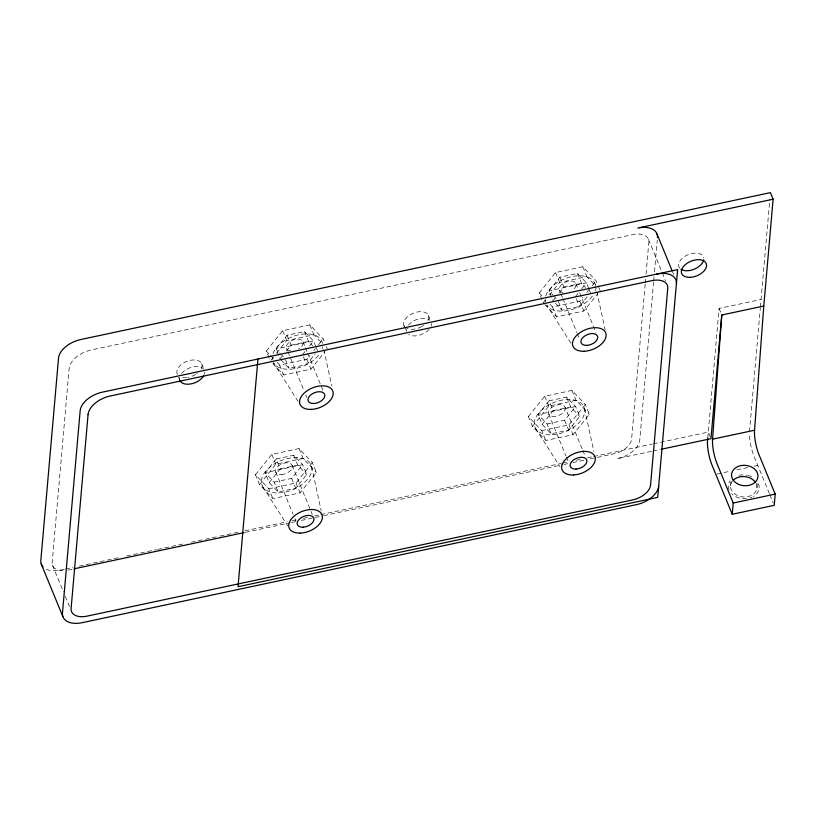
<?xml version="1.0" encoding="UTF-8"?>
<svg xmlns="http://www.w3.org/2000/svg" width="816" height="816" viewBox="0 0 816 816"><rect width="100%" height="100%" fill="white"/><g stroke="black" fill="none" stroke-linecap="round" stroke-linejoin="round"><path stroke-width="0.61" stroke-dasharray="4.08 3.06" d="M645.16 284.141L631.615 439.039A17.677 10.486 -22.3 0 1 613.836 453.859L588.938 459.163M645.272 282.877L645.609 279.062M646.058 273.982L648.832 242.24A17.677 10.486 -22.3 0 0 633.022 234.58L91.372 349.942A22.093 13.107 -22.3 0 0 69.146 368.465L52.173 562.448A17.677 10.486 -22.3 0 0 63.668 570.659M653.596 281.928L639.764 440.059A22.093 13.107 -22.3 0 1 619.375 458.143L617.539 458.592M653.708 280.663L654.044 276.859M654.483 271.799L657.257 240.179M707.737 438.141L719.08 308.417L761.073 299.472M730.544 485.755L730.983 480.757M749.506 431.603L760.298 308.285M760.41 307.02L769.865 198.92M756.973 487.815L757.411 482.817M269.005 357.632L266.302 351.053L282.632 330.694L309.876 324.89L323.197 338.936L324.554 342.22M315.751 346.484L313.497 340.996L304.531 331.551L286.997 335.284L276.002 348.983L280.051 358.856L283.193 354.94M273.472 357.041L270.361 360.917L269.453 358.724M276.583 353.165L286.691 340.558L313.925 334.764L322.259 343.536M286.334 351.023L291.047 345.148L308.591 341.414L312.63 345.678M302.501 354.705L306.428 349.809M309.57 345.892L313.497 340.996L276.002 348.983L280.072 353.287M277.124 362.457L279.623 365.089L306.867 359.295L309.978 355.409M313.864 350.564L315.415 348.626M318.526 344.75L323.197 338.936M280.867 359.713L289.027 368.302L306.561 364.568L315.2 353.797M272.86 363.548L283.682 374.962L310.916 369.158L324.921 351.706M255.479 474.749L271.82 454.39L299.054 448.586L312.375 462.621L316.435 472.495L300.094 492.844L272.86 498.647L259.539 484.612L255.479 474.749L268.811 488.784L272.86 498.647M276.175 458.98L265.18 472.678L269.239 482.542L278.205 491.997L295.739 488.254L306.734 474.555L302.685 464.692L293.709 455.236L276.175 458.98L280.225 468.843L269.239 482.542M259.539 484.612L275.869 464.253L303.113 458.449L316.435 472.495M274.145 482.123L291.689 478.39L302.685 464.692L265.18 472.678L274.145 482.123L278.205 491.997M268.811 488.784L296.045 482.98L312.375 462.621M545.618 299.88L543.283 302.787L539.223 292.924L555.563 272.564L582.797 266.761L596.119 280.806L598.373 286.283M588.683 288.354L586.429 282.866L577.453 273.421L559.919 277.154L548.923 290.853L552.973 300.727L555.329 297.789M549.505 295.035L559.613 282.428L586.857 276.634L595.18 285.406M559.256 292.893L563.968 287.018L581.512 283.285L585.562 287.548M575.433 296.575L578.575 292.658M581.716 288.742L586.429 282.866L548.923 290.853L552.993 295.157M550.055 304.327L552.554 306.959L579.788 301.165L582.899 297.279M586.786 292.434L589.121 289.527M592.232 285.651L596.119 280.806M555.421 303.297L561.949 310.172L579.482 306.439L588.122 295.667M544.945 304.541L556.604 316.832L583.838 311.029L597.842 293.576M528.401 416.588L544.741 396.229L571.975 390.425L585.296 404.471L589.356 414.334L573.026 434.693L545.782 440.497L532.46 426.452L528.401 416.588L541.732 430.624L545.782 440.497M549.097 400.819L538.101 414.528L542.161 424.391L551.126 433.837L568.67 430.103L579.666 416.405L575.606 406.531L566.63 397.086L549.097 400.819L553.156 410.683L542.161 424.391M532.46 426.452L548.791 406.093L576.035 400.299L589.356 414.334M547.067 423.973L564.611 420.24L575.606 406.531L538.101 414.528L547.067 423.973L551.126 433.837M541.732 430.624L568.966 424.83L585.296 404.471M553.156 410.683L570.69 406.949L579.666 416.405M280.225 468.843L297.769 465.11L306.734 474.555M64.331 569.262L60.588 570.058A22.093 13.107 -22.3 0 1 44.951 568.466M65.576 568.997L73.042 567.406M79.274 566.08L120.38 557.328M126.602 556.002L156.499 549.637M157.743 549.372L182.651 544.058M191.372 542.201L218.77 536.367M220.014 536.102L239.945 531.859M244.933 530.798L287.273 521.781M292.261 520.72L295.994 519.925M303.47 518.333L308.448 517.273M314.68 515.947L319.658 514.876M320.902 514.61L561.286 463.417M562.53 463.151L568.762 461.825M576.239 460.234L582.461 458.908M587.449 457.847L592.426 456.787M593.671 456.521L652.208 444.047M653.453 443.782L708.257 432.113L710.96 438.692M67.983 570.119L73.981 568.844M245.361 532.338L290.18 522.791M291.424 522.526L296.402 521.465M301.379 520.404L313.834 517.762M315.078 517.497L322.544 515.906M323.789 515.641L562.795 464.732M564.04 464.467L567.773 463.672M572.75 462.611L583.96 460.224M717.019 474.025L730.606 471.138M736.787 469.822L749.129 467.191M754.076 466.14L757.778 465.344M619.375 458.143L651.556 451.309M652.79 451.044L660.215 449.473M553.809 296.014L556.257 298.585M539.223 292.924L542.558 296.432M280.888 354.144L283.336 356.714M266.302 351.053L269.637 354.562M270.463 355.439L273.799 358.948M570.884 343.118L546.761 305.204A26.51 15.728 -22.3 0 0 569.558 310.162A26.51 15.728 -22.3 0 0 593.365 294.474M535.714 428.553L559.898 466.568M298.044 401.36L273.503 362.804A26.51 15.728 -22.3 0 0 295.647 368.506A26.51 15.728 -22.3 0 0 320.015 353.297M263.017 487.03L287.803 525.994M719.08 308.417L721.334 313.895M769.386 493.578L753.933 456.001A17.677 4.172 78 0 1 749.425 433.755M769.865 494.751L773.252 502.982M672.69 272.146L673.639 274.441M648.516 239.455L661.766 271.687M662.235 272.84L665.55 280.898M598.822 287.385L600.178 290.669M582.797 266.761L586.857 276.634M589.132 289.445L590.478 292.74M577.453 273.421L581.512 283.285M575.81 283.427L577.738 288.099M579.656 292.781L596.006 332.54M579.788 301.165L583.838 311.029M576.331 298.768L579.482 306.439M559.919 277.154L563.968 287.018M555.563 272.564L559.613 282.428M559.531 290.302L560.5 292.638M560.98 293.811L562.418 297.32M562.897 298.483L576.841 332.398M577.32 333.571L579.248 338.242M558.338 301.4L561.949 310.172M552.554 306.959L556.604 316.832M571.975 390.425L576.035 400.299M566.63 397.086L570.69 406.949M565.039 407.255A8.833 5.243 -22.3 0 1 554.411 416.446A8.833 5.243 -22.3 0 1 551.096 407.99A8.833 5.243 -22.3 0 1 565.039 407.255L582.349 449.341M582.828 450.514L585.235 456.358M568.966 424.83L573.026 434.693M564.611 420.24L568.67 430.103M544.741 396.229L548.791 406.093M548.658 413.875L565.967 455.971M566.447 457.144L568.854 462.988M428.4 315.353L430.205 319.729M403.981 325.666L406.684 332.245M326.349 346.606L327.257 348.799M309.876 324.89L313.925 334.764M316.21 347.575L317.557 350.87M304.531 331.551L308.591 341.414M302.96 341.741L304.888 346.423M305.368 347.596L307.295 352.267M307.775 353.44L323.156 390.854M306.867 359.295L310.916 369.158M303.409 356.898L306.561 364.568M286.997 335.284L291.047 345.148M282.632 330.694L286.691 340.558M286.538 348.238L287.497 350.584M287.977 351.747L303.838 390.334M305.765 395.015L306.724 397.351M285.416 359.53L289.027 368.302M279.623 365.089L283.682 374.962M299.054 448.586L303.113 458.449M293.709 455.236L297.769 465.11M292.067 465.253L312.253 514.366M296.045 482.98L300.094 492.844M291.689 478.39L295.739 488.254M271.82 454.39L275.869 464.253M275.788 472.127L293.097 514.223M295.015 518.905L295.984 521.24M201.664 363.64L204.367 370.219M178.602 377.247L179.948 380.531M52.489 565.243L63.373 591.712M65.27 596.323L69.533 606.676M323.85 349.523L331.786 386.09M595.323 284.682L605.146 329.97M584.593 408.785L593.854 451.513M311.579 466.517L321.137 510.581M758.452 483.653A15.463 11.893 5 0 1 753.229 496.536M752.128 497.097A15.463 11.893 5 0 1 750.363 497.791M746.528 498.607A15.463 11.893 5 0 1 731.564 493.66M729.065 489.916A15.463 11.893 5 0 1 730.024 480.859M739.021 475.279A15.463 11.893 5 0 1 747.007 475.249M747.986 475.473A15.463 11.893 5 0 1 753.086 477.625M756.126 483.592A13.25 10.2 5 0 1 742.682 496.924A13.25 10.2 5 0 1 732.319 481.246M431.501 323.534A13.25 7.864 -22.3 0 1 431.062 326.216M429.063 329.429A13.25 7.864 -22.3 0 1 408.643 334.478M406.419 331.459A13.25 7.864 -22.3 0 1 406.358 329.317M408.357 325.186A13.25 7.864 -22.3 0 1 429.859 320.239M273.034 353.542A26.51 15.728 -22.3 0 1 299.258 334.631A26.51 15.728 -22.3 0 1 322.534 343.424M322.565 346.871A26.51 15.728 -22.3 0 1 322.177 348.677M272.371 359.713A26.51 15.728 -22.3 0 1 272.218 358.03M290.598 350.829A8.833 5.243 -22.3 0 1 287.997 343.403A8.833 5.243 -22.3 0 1 300.553 339.548A8.833 5.243 -22.3 0 1 300.084 347.912M299.737 348.177A8.833 5.243 -22.3 0 1 298.615 348.911M545.72 296.106A26.51 15.728 -22.3 0 1 571.853 276.573A26.51 15.728 -22.3 0 1 595.486 285.498M595.456 288.966A26.51 15.728 -22.3 0 1 595.027 290.782M545.425 302.195A26.51 15.728 -22.3 0 1 545.139 299.686M563.05 292.628A8.833 5.243 -22.3 0 1 561.459 284.713A8.833 5.243 -22.3 0 1 574.24 281.775A8.833 5.243 -22.3 0 1 571.832 290.608M679.657 268.148A13.25 7.864 -22.3 0 1 688.021 254.735A13.25 7.864 -22.3 0 1 703.769 257.958M404.389 326.39A13.25 7.864 -22.3 0 1 416.925 312.069A13.25 7.864 -22.3 0 1 427.4 321.484M423.545 325.37A13.25 7.864 -22.3 0 1 422.433 326.114M421.852 326.471A13.25 7.864 -22.3 0 1 406.766 328.369M177.429 374.33A13.25 7.864 -22.3 0 1 190.189 360.366A13.25 7.864 -22.3 0 1 200.95 369.322M197.339 373.269A13.25 7.864 -22.3 0 1 196.809 373.667M195.697 374.411A13.25 7.864 -22.3 0 1 188.057 377.359M186.752 377.553A13.25 7.864 -22.3 0 1 181.458 377.196M204.775 372.259A13.25 7.864 -22.3 0 1 204.326 374.503M179.602 379.348A13.25 7.864 -22.3 0 1 179.622 377.614M181.621 373.483A13.25 7.864 -22.3 0 1 193.229 366.874A13.25 7.864 -22.3 0 1 203.714 369.158M552.238 434.795A26.51 15.728 -22.3 0 0 584.134 407.204A26.51 15.728 -22.3 0 0 542.293 409.418A26.51 15.728 -22.3 0 0 552.238 434.795M278.684 492.956A26.51 15.728 -22.3 0 0 311.345 465.722A26.51 15.728 -22.3 0 0 269.861 467.14A26.51 15.728 -22.3 0 0 278.684 492.956M281.275 474.586A8.833 5.243 -22.3 0 0 292.169 465.508A8.833 5.243 -22.3 0 0 278.338 465.977A8.833 5.243 -22.3 0 0 281.275 474.586"/><path stroke-width="1.22" d="M763.776 306.051L754.555 430.226A17.677 4.172 78 0 0 758.972 454.624L775.2 494.088L774.221 505.339L732.227 514.274L733.217 503.033L716.989 463.57A17.677 4.172 78 0 1 712.562 439.171L721.783 314.996L763.776 306.051L773.119 199.216L770.416 192.637L80.764 339.527A22.093 13.107 -22.3 0 0 58.538 358.061L40.831 560.47A22.093 13.107 -22.3 0 0 43.024 566.906M257.948 359.02L238.027 586.735L657.706 497.352L677.637 269.627L102.398 392.149A22.093 13.107 -22.3 0 0 80.172 410.672L62.465 613.091A22.093 13.107 -22.3 0 0 82.222 622.679L636.47 504.635A22.093 13.107 -22.3 0 0 658.696 486.101M707.737 438.141L707.523 440.548A17.677 4.172 78 0 0 711.95 464.947L732.227 514.274M721.783 314.996L710.96 438.692L661.46 449.208M637.714 228.062L773.119 199.216M73.981 568.844L244.117 532.603M712.562 439.171L754.555 430.226M733.217 503.033L775.2 494.088M657.074 234.161L672.221 270.994M41.228 563.958L62.852 616.58M733.074 480.379A13.25 10.2 5 0 1 755.565 482.593M203.653 375.89A13.25 7.864 -22.3 0 1 191.097 383.877A13.25 7.864 -22.3 0 1 179.948 380.531M639.53 227.725A22.093 13.107 -22.3 0 1 657.472 237.65M656.635 274.105A22.093 13.107 -22.3 0 1 676.403 283.682M703.759 259.692A13.25 7.864 -22.3 0 1 694.406 269.127A13.25 7.864 -22.3 0 1 680.962 269.321M88.077 414.508L71.104 608.491A17.677 10.486 -22.3 0 0 86.914 616.162L632.767 499.902A17.677 10.486 -22.3 0 0 650.546 485.081L667.763 288.283A17.677 10.486 -22.3 0 0 651.943 280.622L110.303 395.984A22.093 13.107 -22.3 0 0 88.077 414.508M736.94 483.511A13.25 10.2 5 0 0 757.901 477.105A13.25 10.2 5 0 0 739.388 466.007A13.25 10.2 5 0 0 736.94 483.511M313.834 403.502A8.833 5.243 -22.3 0 0 324.595 394.363A8.833 5.243 -22.3 0 0 310.712 394.964A8.833 5.243 -22.3 0 0 313.834 403.502M586.765 345.372A8.833 5.243 -22.3 0 0 597.526 336.233A8.833 5.243 -22.3 0 0 583.634 336.845A8.833 5.243 -22.3 0 0 586.765 345.372M576.045 469.067A8.833 5.243 -22.3 0 0 586.673 459.867A8.833 5.243 -22.3 0 0 572.73 460.612A8.833 5.243 -22.3 0 0 576.045 469.067M303.011 527.197A8.833 5.243 -22.3 0 0 313.772 518.058A8.833 5.243 -22.3 0 0 299.89 518.67A8.833 5.243 -22.3 0 0 303.011 527.197M311.294 409.397A17.677 10.486 -22.3 0 0 332.816 391.119A17.677 10.486 -22.3 0 0 305.041 392.323A17.677 10.486 -22.3 0 0 311.294 409.397M584.011 351.268A17.677 10.486 -22.3 0 0 605.788 333.112A17.677 10.486 -22.3 0 0 578.126 334.06A17.677 10.486 -22.3 0 0 584.011 351.268M573.607 474.953A17.677 10.486 -22.3 0 0 594.874 456.552A17.677 10.486 -22.3 0 0 566.977 458.031A17.677 10.486 -22.3 0 0 573.607 474.953M300.257 533.103A17.677 10.486 -22.3 0 0 322.045 514.947A17.677 10.486 -22.3 0 0 294.382 515.885A17.677 10.486 -22.3 0 0 300.257 533.103M689.948 277.348A13.25 7.864 -22.3 0 0 706.279 263.731A13.25 7.864 -22.3 0 0 685.532 264.445A13.25 7.864 -22.3 0 0 689.948 277.348"/></g></svg>
